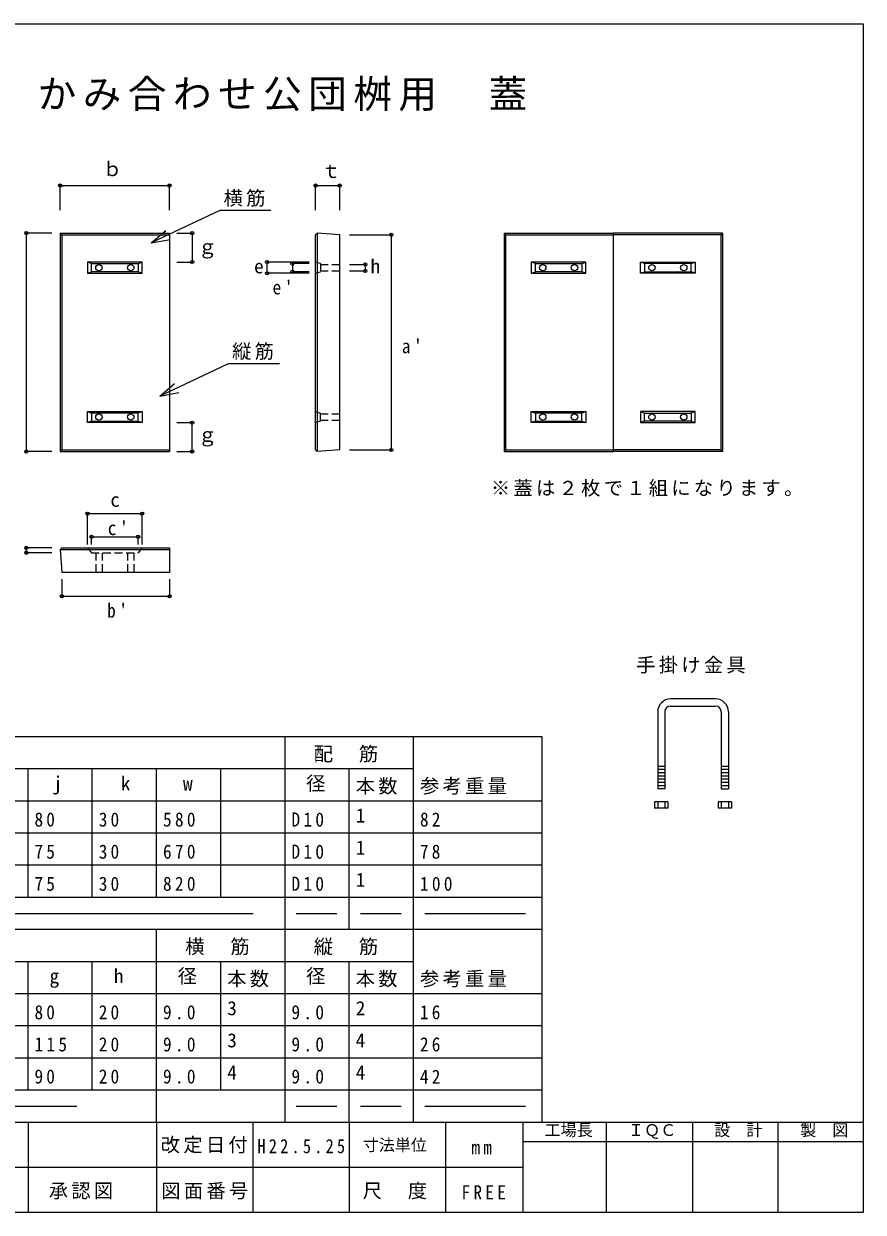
# Model space of a CAD drawing. Units: millimetres, scale not verified. Extents: x -2700 to 2700, y -1900 to 1800.
# Drawn here: x 87 to 2700, y -1900 to 1800 of the extents above; entities that cross this region are included whole.
import ezdxf
from ezdxf.enums import TextEntityAlignment as Align

# ---------------------------------------------------------------- set-up
doc = ezdxf.new("R2010")
doc.units = ezdxf.units.MM
doc.header["$LTSCALE"] = 20
doc.header["$PDMODE"] = 32
doc.header["$PDSIZE"] = 10
doc.linetypes.add('DASHED1', pattern=[1.8, 1.2, -0.6])
for name, color, linetype in [('0-1', 3, 'Continuous'), ('0-2', 7, 'Continuous'), ('F-0', 2, 'Continuous')]:
    doc.layers.add(name, color=color, linetype=linetype)
doc.styles.add('ＭＳ ゴシック', font='')
doc.styles.get('ＭＳ ゴシック').set_extended_font_data('MS Gothic')

msp = doc.modelspace()

# ---------------------------------------------------------------- linework, layer by layer
at = {"layer": '0-1'}
for p, q in [((200, 1148.19), (200, 468.19)), ((995.16, 1143.19), (1000.15, 1148.04)), ((1070.16, 1143.19), (1000.15, 1148.04)), ((1000.16, 1148.19), (1000.16, 468.19)), ((1581.73, 1148.19), (1581.73, 468.19)), ((2261.73, 1148.19), (2261.73, 468.19)), ((205, 1143.19), (205, 473.19)), ((995.16, 473.19), (995.16, 1143.19)), ((1070.16, 473.19), (1070.16, 1143.19)), ((1586.73, 1143.19), (1586.73, 473.19)), ((2256.73, 1143.19), (2256.73, 473.19)), ((297.5, 1053.19), (285, 1058.19)), ((442.5, 1053.19), (455, 1058.19)), ((1679.23, 1053.19), (1666.73, 1058.19)), ((1824.23, 1053.19), (1836.73, 1058.19)), ((2019.23, 1053.19), (2006.73, 1058.19)), ((2164.23, 1053.19), (2176.73, 1058.19)), ((285, 1023.19), (297.5, 1028.19)), ((455, 1023.19), (442.5, 1028.19)), ((1666.73, 1023.19), (1679.23, 1028.19)), ((1836.73, 1023.19), (1824.23, 1028.19)), ((2006.73, 1023.19), (2019.23, 1028.19)), ((2176.73, 1023.19), (2164.23, 1028.19)), ((285, 593.19), (297.5, 588.19)), ((455, 593.19), (442.5, 588.19)), ((1666.73, 593.19), (1679.23, 588.19)), ((1836.73, 593.19), (1824.23, 588.19)), ((2006.73, 593.19), (2019.23, 588.19)), ((2176.73, 593.19), (2164.23, 588.19)), ((297.5, 563.19), (285, 558.19)), ((442.5, 563.19), (455, 558.19)), ((1679.23, 563.19), (1666.73, 558.19)), ((1824.23, 563.19), (1836.73, 558.19)), ((2019.23, 563.19), (2006.73, 558.19)), ((2164.23, 563.19), (2176.73, 558.19)), ((205, 473.19), (200, 468.19)), ((200, 468.19), (540, 468.19)), ((205, 473.19), (540, 473.19)), ((995.16, 473.19), (1000.15, 468.33)), ((1070.16, 473.19), (1000.16, 468.19)), ((1586.73, 473.19), (1581.73, 468.19)), ((1581.73, 468.19), (1921.73, 468.19)), ((1586.73, 473.19), (1921.73, 473.19)), ((2256.73, 473.19), (1921.73, 473.19)), ((2261.73, 468.19), (1921.73, 468.19)), ((2256.73, 473.19), (2261.73, 468.19)), ((205, 168.19), (200.33, 163.19)), ((200.33, 163.19), (540, 163.19)), ((205, 168.19), (540, 168.19)), ((540, 168.19), (540, 91.19)), ((2240.13, -302.06), (2100.13, -302.06)), ((2100.13, -324.06), (2240.13, -324.06)), ((2060.13, -342.06), (2060.13, -582.06)), ((2082.13, -342.06), (2082.13, -582.06)), ((2258.13, -342.06), (2258.13, -582.06)), ((2280.13, -342.06), (2280.13, -582.06)), ((2082.13, -512.06), (2060.13, -512.06)), ((2280.13, -512.06), (2258.13, -512.06)), ((2082.13, -522.06), (2060.13, -522.06)), ((2082.13, -532.06), (2060.13, -532.06)), ((2082.13, -542.06), (2060.13, -542.06)), ((2082.13, -552.06), (2060.13, -552.06)), ((2280.13, -522.06), (2258.13, -522.06)), ((2280.13, -532.06), (2258.13, -532.06)), ((2280.13, -542.06), (2258.13, -542.06)), ((2280.13, -552.06), (2258.13, -552.06)), ((2082.13, -562.06), (2060.13, -562.06)), ((2082.13, -572.06), (2060.13, -572.06)), ((2082.13, -582.06), (2060.13, -582.06)), ((2280.13, -562.06), (2258.13, -562.06)), ((2280.13, -572.06), (2258.13, -572.06)), ((2258.13, -582.06), (2280.13, -582.06)), ((2050.13, -622.06), (2050.13, -642.06)), ((2092.13, -622.06), (2050.13, -622.06)), ((2060.13, -622.06), (2060.13, -642.06)), ((2082.13, -622.06), (2082.13, -642.06)), ((2092.13, -622.06), (2092.13, -642.06)), ((2248.13, -622.06), (2248.13, -642.06)), ((2290.13, -622.06), (2248.13, -622.06)), ((2258.13, -622.06), (2258.13, -642.06)), ((2280.13, -622.06), (2280.13, -642.06)), ((2290.13, -622.06), (2290.13, -642.06)), ((2092.13, -642.06), (2050.13, -642.06)), ((2290.13, -642.06), (2248.13, -642.06))]:
    msp.add_line(p, q, dxfattribs=at)
at = {"layer": '0-1', "linetype": 'DASHED1'}
for p, q in [((1010.16, 1053.19), (995.16, 1058.19)), ((1010.16, 1053.19), (1010.16, 1028.19)), ((1010.16, 1050.69), (1070.16, 1050.69)), ((995.16, 1023.19), (1010.16, 1028.19)), ((1010.16, 1030.69), (1070.16, 1030.69)), ((995.16, 593.19), (1010.16, 588.19)), ((1010.16, 563.19), (995.16, 558.19)), ((1010.16, 563.19), (1010.16, 588.19)), ((1010.16, 585.69), (1070.16, 585.69)), ((1010.16, 565.69), (1070.16, 565.69)), ((310.5, 153.19), (310.5, 91.19)), ((330.5, 153.19), (330.5, 91.19)), ((409.5, 153.19), (409.5, 91.19)), ((429.5, 153.19), (429.5, 91.19)), ((455, 168.19), (442.5, 153.19))]:
    msp.add_line(p, q, dxfattribs=at)
at = {"layer": '0-1'}
for points in [[(200, 1148.19), (540, 1148.19), (540, 468.19)], [(200, 1148.19), (205, 1143.19), (540, 1143.19)], [(1581.73, 1148.19), (1921.73, 1148.19), (1921.73, 468.19)], [(1581.73, 1148.19), (1586.73, 1143.19), (1921.73, 1143.19)], [(2261.73, 1148.19), (1921.73, 1148.19), (1921.73, 468.19)], [(2261.73, 1148.19), (2256.73, 1143.19), (1921.73, 1143.19)], [(200.33, 163.19), (205, 93.19), (540, 93.19)]]:
    msp.add_lwpolyline(points, dxfattribs=at)
for points in [[(285, 1023.19), (455, 1023.19), (455, 1058.19), (285, 1058.19)], [(297.5, 1028.19), (297.5, 1053.19), (442.5, 1053.19), (442.5, 1028.19)], [(1666.73, 1023.19), (1836.73, 1023.19), (1836.73, 1058.19), (1666.73, 1058.19)], [(1679.23, 1028.19), (1679.23, 1053.19), (1824.23, 1053.19), (1824.23, 1028.19)], [(2176.73, 1023.19), (2006.73, 1023.19), (2006.73, 1058.19), (2176.73, 1058.19)], [(2164.23, 1028.19), (2164.23, 1053.19), (2019.23, 1053.19), (2019.23, 1028.19)], [(285, 593.19), (455, 593.19), (455, 558.19), (285, 558.19)], [(1666.73, 593.19), (1836.73, 593.19), (1836.73, 558.19), (1666.73, 558.19)], [(2176.73, 593.19), (2006.73, 593.19), (2006.73, 558.19), (2176.73, 558.19)], [(297.5, 588.19), (297.5, 563.19), (442.5, 563.19), (442.5, 588.19)], [(1679.23, 588.19), (1679.23, 563.19), (1824.23, 563.19), (1824.23, 588.19)], [(2164.23, 588.19), (2164.23, 563.19), (2019.23, 563.19), (2019.23, 588.19)]]:
    msp.add_lwpolyline(points, close=True, dxfattribs=at)
at = {"layer": '0-1', "linetype": 'DASHED1'}
msp.add_lwpolyline([(285, 168.19), (297.5, 153.19), (442.5, 153.19)], dxfattribs=at)
at = {"layer": '0-1'}
for centre in [(320.5, 1040.69), (419.5, 1040.69), (1702.23, 1040.69), (1801.23, 1040.69), (2042.23, 1040.69), (2141.23, 1040.69), (320.5, 575.69), (419.5, 575.69), (1702.23, 575.69), (1801.23, 575.69), (2042.23, 575.69), (2141.23, 575.69)]:
    msp.add_circle(centre, 10, dxfattribs=at)
for centre, radius, start, end in [((2100.13, -342.06), 40, 90, 180), ((2100.13, -342.06), 18, 90, 180), ((2240.13, -342.06), 40, 0, 90), ((2240.13, -342.06), 18, 0, 90)]:
    msp.add_arc(centre, radius, start, end, dxfattribs=at)
at = {"layer": '0-2'}
for p, q in [((200, 1296.23), (540, 1296.23)), ((200, 1219.99), (200, 1296.23)), ((540, 1219.99), (540, 1296.23)), ((995.16, 1296.23), (1070.16, 1296.23)), ((995.16, 1219.99), (995.16, 1296.23)), ((1070.16, 1219.99), (1070.16, 1296.23)), ((94.46, 1148.19), (94.46, 468.19)), ((173.49, 1148.19), (94.46, 1148.19)), ((562.59, 1148.19), (610.93, 1148.19)), ((610.93, 1148.19), (610.93, 1058.19)), ((483.39, 1118.19), (542.45, 1128.78)), ((1100.16, 1143.19), (1230.87, 1143.19)), ((1230.87, 1143.19), (1230.87, 473.19)), ((562.59, 1058.19), (610.93, 1058.19)), ((975.31, 1058.19), (844.16, 1058.19)), ((844.16, 1023.19), (844.16, 1058.19)), ((922.85, 1053.19), (922.85, 1028.19)), ((975.31, 1053.19), (922.85, 1053.19)), ((1100.16, 1050.69), (1149.78, 1050.69)), ((1149.78, 1050.69), (1149.78, 1030.69)), ((975.31, 1023.19), (844.16, 1023.19)), ((975.31, 1028.19), (922.85, 1028.19)), ((1100.16, 1030.69), (1149.78, 1030.69)), ((882.72, 741.34), (723.41, 741.34)), ((510, 641.03), (569.06, 651.63)), ((562.59, 558.19), (610.93, 558.19)), ((610.93, 468.19), (610.93, 558.19)), ((173.49, 468.19), (94.46, 468.19)), ((562.59, 468.19), (610.93, 468.19)), ((1100.16, 473.19), (1230.87, 473.19)), ((285, 274.83), (455, 274.83)), ((285, 179.19), (285, 274.83)), ((455, 179.19), (455, 274.83)), ((297.5, 202.92), (442.5, 202.92)), ((297.5, 179.19), (297.5, 202.92)), ((442.5, 179.19), (442.5, 202.92)), ((94.46, 168.19), (94.46, 153.19)), ((173.49, 168.19), (94.46, 168.19)), ((173.49, 153.19), (94.46, 153.19)), ((205, 70.66), (205, 17.53)), ((540, 70.66), (540, 17.53)), ((205, 17.53), (540, 17.53)), ((1700, -420), (-2700, -420)), ((900, -1020), (900, -420)), ((1300, -1020), (1300, -420)), ((1700, -1020), (1700, -420)), ((900, -520), (-1900, -520)), ((100, -920), (100, -520)), ((300, -920), (300, -520)), ((500, -920), (500, -520)), ((700, -920), (700, -520)), ((900, -920), (900, -520)), ((1300, -520), (900, -520)), ((1100, -920), (1100, -520)), ((1100, -1020), (1100, -520)), ((1300, -920), (1300, -520)), ((1700, -920), (1700, -520)), ((1700, -620), (-2700, -620)), ((900, -720), (-1900, -720)), ((1700, -720), (900, -720)), ((900, -820), (-1100, -820)), ((1700, -820), (900, -820)), ((900, -920), (-2700, -920)), ((1700, -920), (900, -920)), ((-12.72, -970), (800.61, -970)), ((935.12, -970), (1061.54, -970)), ((1135.12, -970), (1261.54, -970)), ((1335.12, -970), (1648.21, -970)), ((1700, -1020), (-2700, -1020)), ((700, -1020), (-2700, -1020)), ((500, -1620), (500, -1020)), ((900, -1620), (900, -1020)), ((1300, -1620), (1300, -1020)), ((1700, -1620), (1700, -1020)), ((1300, -1120), (-1900, -1120)), ((100, -1520), (100, -1120)), ((300, -1520), (300, -1120)), ((700, -1520), (700, -1120)), ((1300, -1120), (900, -1120)), ((1100, -1620), (1100, -1120)), ((1700, -1220), (-2700, -1220)), ((1700, -1320), (-1900, -1320)), ((1700, -1420), (-1900, -1420)), ((1700, -1520), (-2700, -1520)), ((-747.86, -1570), (252.14, -1570)), ((935.12, -1570), (1061.54, -1570)), ((1135.12, -1570), (1261.54, -1570)), ((1335.12, -1570), (1648.21, -1570))]:
    msp.add_line(p, q, dxfattribs=at)
for points in [[(856.11, 1218.49), (696.8, 1218.49), (483.39, 1118.19), (529.24, 1156.89)], [(723.41, 741.34), (510, 641.03), (555.85, 679.74)]]:
    msp.add_lwpolyline(points, dxfattribs=at)
for p in [(200, 1296.23), (540, 1296.23), (995.16, 1296.23), (1070.16, 1296.23), (94.46, 1148.19), (610.93, 1148.19), (1230.87, 1143.19), (610.93, 1058.19), (844.16, 1058.19), (922.85, 1053.19), (1149.78, 1050.69), (844.16, 1023.19), (922.85, 1028.19), (1149.78, 1030.69), (610.93, 558.19), (94.46, 468.19), (610.93, 468.19), (1230.87, 473.19), (285, 274.83), (455, 274.83), (297.5, 202.92), (442.5, 202.92), (94.46, 168.19), (94.46, 153.19), (205, 17.53), (540, 17.53)]:
    msp.add_point(p, dxfattribs=at)
at = {"layer": 'F-0'}
for p, q in [((-2700, 1800), (2700, 1800)), ((2700, 1800), (2700, -1900)), ((-2700, -1620), (2700, -1620)), ((100, -1620), (100, -1900)), ((500, -1620), (500, -1900)), ((800, -1620), (800, -1900)), ((1100, -1620), (1100, -1900)), ((1400, -1620), (1400, -1900)), ((1640, -1620), (1640, -1900)), ((1900, -1620), (1900, -1900)), ((2168, -1620), (2168, -1900)), ((2434, -1620), (2434, -1900)), ((1640, -1680), (2700, -1680)), ((-1700, -1760), (1640, -1760)), ((-2700, -1900), (2700, -1900))]:
    msp.add_line(p, q, dxfattribs=at)

# ---------------------------------------------------------------- texts
at = {"layer": '0-2', "style": 'ＭＳ ゴシック'}
for s, p in [('ｂ', (332.15, 1312.43)), ('ｔ', (1013.28, 1306.72)), ('ｇ', (628.52, 1070.75)), ('e', (803.53, 1009.81)), ('h', (1166.12, 1009.75)), ('ｇ', (628.52, 485.62)), ('c', (356.04, 283)), ('j', (177.2, -599.68)), ('k', (388.46, -600.14)), ('w', (582.25, -600.32)), ('径', (965.65, -600)), ('1', (1120, -700)), ('1', (1120, -800)), ('1', (1120, -900)), ('h', (366.89, -1200)), ('径', (565.65, -1200)), ('径', (965.65, -1200)), ('g', (166.89, -1200)), ('3', (720, -1300)), ('2', (1120, -1300)), ('3', (720, -1400)), ('4', (1120, -1400)), ('4', (720, -1500)), ('4', (1120, -1500))]:
    msp.add_text(s, height=43.99, dxfattribs=at).set_placement(p, align=Align.BOTTOM_LEFT)
at = {"layer": '0-2', "color": 3, "insert": (129.74, 1527.62), "char_height": 87.98, "attachment_point": 7, "style": 'ＭＳ ゴシック'}
msp.add_mtext('\\T1.17;かみ合わせ公団桝用\u3000蓋', dxfattribs=at)
at = {"layer": '0-2', "char_height": 43.99, "attachment_point": 7, "style": 'ＭＳ ゴシック'}
for s, insert in [('\\T1.17;横筋', (708.6, 1230.29)), ("\\T1.36;\\W0.9;e'", (860.98, 956.65)), ("\\T1.36;\\W0.9;a'", (1263.53, 773.64)), ('\\T1.17;縦筋', (735.21, 753.14)), ('\\T1.17;※蓋は２枚で１組になります。', (1540.89, 327.81)), ("\\T1.36;\\W0.9;c'", (348.11, 207.29)), ("\\T1.36;\\W0.9;b'", (346.01, -49.51)), ('\\T1.17;手掛け金具', (1993.11, -222.91)), ('\\T1.17;配\u3000筋', (989.23, -500)), ('\\T1.17;本数', (1120, -600)), ('\\T1.17;参考重量', (1320, -600)), ('\\T1.36;\\W0.9;80', (120, -700)), ('\\T1.36;\\W0.9;30', (320, -700)), ('\\T1.38;\\W0.9;580', (520, -700)), ('\\T1.38;\\W0.9;D10', (920, -700)), ('\\T1.36;\\W0.9;82', (1320, -700)), ('\\T1.36;\\W0.9;75', (120, -800)), ('\\T1.36;\\W0.9;30', (320, -800)), ('\\T1.38;\\W0.9;670', (520, -800)), ('\\T1.38;\\W0.9;D10', (920, -800)), ('\\T1.36;\\W0.9;78', (1320, -800)), ('\\T1.36;\\W0.9;75', (120, -900)), ('\\T1.36;\\W0.9;30', (320, -900)), ('\\T1.38;\\W0.9;820', (520, -900)), ('\\T1.38;\\W0.9;D10', (920, -900)), ('\\T1.38;\\W0.9;100', (1320, -900)), ('\\T1.17;横\u3000筋', (589.23, -1100)), ('\\T1.17;縦\u3000筋', (989.23, -1100)), ('\\T1.17;本数', (720, -1200)), ('\\T1.17;本数', (1120, -1200)), ('\\T1.17;参考重量', (1320, -1200)), ('\\T1.36;\\W0.9;80', (120, -1300)), ('\\T1.36;\\W0.9;20', (320, -1300)), ('\\T1.38;\\W0.9;9.0', (520, -1300)), ('\\T1.38;\\W0.9;9.0', (920, -1300)), ('\\T1.36;\\W0.9;16', (1320, -1300)), ('\\T1.38;\\W0.9;115', (120, -1400)), ('\\T1.36;\\W0.9;20', (320, -1400)), ('\\T1.38;\\W0.9;9.0', (520, -1400)), ('\\T1.38;\\W0.9;9.0', (920, -1400)), ('\\T1.36;\\W0.9;26', (1320, -1400)), ('\\T1.36;\\W0.9;90', (120, -1500)), ('\\T1.36;\\W0.9;20', (320, -1500)), ('\\T1.38;\\W0.9;9.0', (520, -1500)), ('\\T1.38;\\W0.9;9.0', (920, -1500)), ('\\T1.36;\\W0.9;42', (1320, -1500))]:
    msp.add_mtext(s, dxfattribs=dict(at, insert=insert))
at = {"layer": 'F-0', "color": 4, "style": 'ＭＳ ゴシック'}
for s, p in [('工場長', (1707.89, -1673.52)), ('ＩＱＣ', (1967.89, -1673.52)), ('設\u3000計', (2235.89, -1673.52)), ('製\u3000図', (2503.89, -1673.52)), ('寸法単位', (1141.75, -1720))]:
    msp.add_text(s, height=36.66, dxfattribs=at).set_placement(p, align=Align.BOTTOM_LEFT)
at = {"layer": 'F-0', "color": 7, "char_height": 43.99, "attachment_point": 7, "style": 'ＭＳ ゴシック'}
for s, insert in [('\\T1.17;改定日付', (513.03, -1716.94)), ('\\T1.39;\\W0.85;H22.5.25', (814.01, -1716.94)), ('\\T1.36;\\W0.9;mm', (1480.31, -1720)), ('\\T1.17;承認図', (164.38, -1860)), ('\\T1.17;図面番号', (514.76, -1860)), ('\\T1.17;尺\u3000度', (1141.75, -1860)), ('\\T1.38;\\W0.9;FREE', (1449.2, -1860))]:
    msp.add_mtext(s, dxfattribs=dict(at, insert=insert))

doc.saveas('drawing.dxf')
